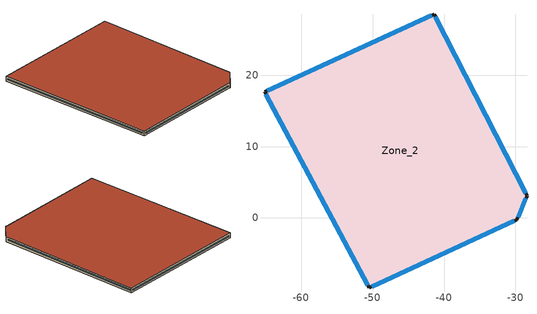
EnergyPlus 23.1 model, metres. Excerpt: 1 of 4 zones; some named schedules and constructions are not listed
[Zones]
Zone_2
 floor outside (90.1-2019 Nonresidential CZ 0 Exterior Floor (Mass)): -28.39,3.14 -28.39,3.09 -29.79,-0.26 -29.84,-0.23 -50.49,-9.79 -65.13,17.65 -41.39,28.54 z6
 wall outside (Slab_Mass): -28.39,3.14 -41.39,28.54 -65.13,17.65 -50.49,-9.79 -29.84,-0.23 / -29.79,-0.26 -28.39,3.09 z6:7
 window (90.1-2019 Nonresidential CZ 0 Glazing (Operable)): -28.57,3.49 -41.2,28.18 / -41.75,28.37 -64.77,17.82 / -64.95,17.3 -50.68,-9.44 / -50.13,-9.62 -30.2,-0.39 z6.4:6.6; -29.65,0.09 -28.54,2.74 z6.37:6.63
 roof outside (300mmInsulation 200mmConcrete): -28.39,3.14 -41.39,28.54 -65.13,17.65 -50.49,-9.79 -29.84,-0.23 -29.79,-0.26 -28.39,3.09 z7
[Construction]
Interior Partition (Mass)_FLIPPED: Plaster_0.013_Interior Partition (Mass), Plaster_0.013_Interior Partition (Mass)
[EnergyManagementSystem:Sensor] Output:Variable Index Key=Environment
Name | Output:Variable
OutdoorTemp | Site Outdoor Air Drybulb Temperature
OutdoorRelHumid | Site Outdoor Air Relative Humidity
[ZoneHVAC:IdealLoadsAirSystem] Maximum Heating Supply Air Temperature {C}=35; Minimum Cooling Supply Air Temperature {C}=12; Maximum Heating Supply Air Humidity Ratio {kgWater/kgDryAir}=0.01; Minimum Cooling Supply Air Humidity Ratio {kgWater/kgDryAir}=0.008; Heating Limit=LimitFlowRateAndCapacity; MaximumHeatingAirFlowRate [m3/s]=Autosize; MaximumSensibleHeatingCapacity [W]=Autosize; Cooling Limit=LimitFlowRateAndCapacity; MaximumCoolingAirFlowRate [m3/s]=Autosize; MaximumTotalCoolingCapacity [W]=Autosize; HeatingAvailabilitySchedule=Off; Dehumidification Control Type=Humidistat; Humidification Control Type=Humidistat; Demand Controlled Ventilation Type=OccupancySchedule; Outdoor Air Economizer Type=NoEconomizer; Heat Recovery Type=None; SensibleHeatRecoveryEffectiveness=0.7; LatentHeatRecoveryEffectiveness=0.65
Name | CoolingAvailabilitySchedule | Design Specification Outdoor Air Object
Zone_0 Ideal Loads Air | CoolAvail_Zone_0 | Zone_0MinFreshAir
Zone_1 Ideal Loads Air | CoolAvail_Zone_1 | Zone_1MinFreshAir
Zone_2 Ideal Loads Air | CoolAvail_Zone_2 | Zone_2MinFreshAir
Zone_3 Ideal Loads Air | CoolAvail_Zone_3 | Zone_3MinFreshAir
[Schedule:Constant]
Off: Value=0
AllOn: Value=1
Zone_0Heating_SP_Sch; Zone_1Heating_SP_Sch; Zone_2Heating_SP_Sch; Zone_3Heating_SP_Sch: HeatingSetpoint=20
Zone_0Cooling_SP_Sch; Zone_1Cooling_SP_Sch; Zone_2Cooling_SP_Sch; Zone_3Cooling_SP_Sch: CoolingSetpoint=26
[Schedule:Day:Hourly]
edbf6619-e3a0-4945-8d8a-fe25848fc630: Fraction, 0, 0, 0, 0, 0, 0, 0, 0, 0, 0, 0, 0, 0, 0, 0, 0, 0, 0, 0, 0, 0, 0, 0, 0
4e77d39b-b226-4287-9cc2-0bc347bc6cdf: Fraction, 0, 0, 0, 0, 0, 0, 0, 0.2, 0.4, 0.6, 0.8, 0.8, 0.4, 0.6, 0.8, 0.8, 0.4, 0.2, 0, 0, 0, 0, 0, 0
9d675137-c6f7-41fa-84bb-598b6aa9de43: Fraction, 0, 0, 0, 0, 0, 0, 0, 1, 1, 1, 1, 1, 1, 1, 1, 1, 1, 1, 0, 0, 0, 0, 0, 0
7f7026b0-12a1-4424-9705-9cca9c237b34: Fraction, 0.1, 0.1, 0.1, 0.1, 0.1, 0.1, 0.1, 0.1, 0.1, 0.1, 0.1, 0.1, 0.1, 0.1, 0.1, 0.1, 0.1, 0.1, 0.1, 0.1, 0.1, 0.1, 0.1, 0.1
2ff9a6b9-8e21-4b9d-b1c8-6db3163db6a0: Fraction, 0.1, 0.1, 0.1, 0.1, 0.1, 0.1, 0.1, 0.2, 0.4, 0.6, 0.8, 0.8, 0.4, 0.6, 0.8, 0.8, 0.4, 0.2, 0.1, 0.1, 0.1, 0.1, 0.1, 0.1
e139faef-dd91-4b52-af90-3c09d61c8b9b: Fraction, 1, 1, 1, 1, 1, 1, 1, 1, 0, 0, 0, 0, 0, 1, 0, 0, 0, 0, 0, 0, 0, 0, 0, 0
1341e78b-528d-4e30-a45e-b60320c59b85: Fraction, 1, 1, 1, 1, 1, 1, 1, 1, 0, 0, 0, 0, 0, 0, 0, 0, 0, 0, 0, 0, 0, 0, 0, 0
0e725015-4a8c-4940-9af5-2fdc0568d28d: Fraction, 1, 1, 1, 1, 1, 1, 1, 1, 0, 0, 0, 1, 1, 1, 1, 1, 0, 0, 0, 0, 0, 0, 0, 1
7e975f8a-daf6-4f0a-af98-5931a8a5821a: Fraction, 1, 1, 1, 1, 1, 1, 1, 1, 0, 0, 0, 0, 0, 0, 0, 0, 0, 0, 0, 0, 0, 0, 0, 1
c5206e29-a59c-4102-b2d1-60042251d72d: Fraction, 1, 1, 1, 1, 1, 1, 1, 1, 0, 0, 0, 0, 1, 1, 1, 0, 0, 0, 0, 0, 0, 0, 0, 0
e1d9e0e9-2a74-4250-a131-435a76149c2e: Fraction, 1, 1, 1, 1, 1, 1, 1, 1, 0, 0, 0, 0, 0, 0, 0, 0, 0, 0, 0, 0, 0, 0, 1, 1
e4920be8-fbbb-4524-adf0-fd4a00646c17: Fraction, 1, 1, 1, 1, 1, 1, 1, 0, 0, 0, 0, 0, 1, 1, 1, 1, 0, 0, 0, 0, 0, 0, 0, 1
e1ffd640-36df-4ba9-bec8-7214d73c8f23: Fraction, 1, 1, 1, 1, 1, 1, 1, 1, 0, 0, 0, 0, 1, 1, 1, 1, 1, 0, 0, 0, 0, 0, 0, 0
9b036896-8c2e-4553-bb71-8d52d768c25e: Fraction, 1, 1, 1, 1, 1, 1, 1, 1, 0, 0, 0, 0, 1, 1, 1, 1, 1, 0, 0, 0, 0, 0, 0, 1
6855f802-271c-42cf-a429-4003c9f20fe4: Fraction, 1, 1, 1, 1, 1, 0, 0, 0, 0, 0, 1, 1, 1, 1, 0, 0, 0, 0, 0, 0, 0, 0, 1, 1
942ea984-4e8d-4173-b445-8a64299242c8: Fraction, 1, 1, 1, 1, 1, 0, 0, 0, 0, 0, 0, 0, 0, 0, 0, 1, 1, 1, 1, 1, 1, 1, 1, 1
fe1a7216-9ed0-4155-9c83-bd43345863c3: Fraction, 1, 1, 1, 1, 1, 1, 1, 0, 0, 0, 0, 0, 0, 0, 0, 0, 0, 0, 0, 0, 0, 0, 1, 1
d6fcf2d3-ed8b-4bce-a7fd-cc2f195ddd66: Fraction, 1, 1, 1, 1, 1, 1, 1, 0, 0, 0, 0, 0, 0, 0, 0, 0, 0, 0, 0, 0, 0, 0, 0, 1
cdf51145-e6c8-40a1-98f4-3fe3bbfc9d5d: Fraction, 1, 1, 1, 1, 1, 1, 1, 1, 1, 1, 1, 0, 0, 0, 0, 0, 0, 0, 0, 0, 1, 1, 1, 1
6d7bab89-3dd2-4a2a-980c-d5dbf2e5629f: Fraction, 1, 1, 1, 1, 1, 1, 0, 0, 0, 0, 0, 0, 0, 0, 0, 0, 0, 0, 0, 0, 0, 1, 1, 1
5ec860b8-102b-4f4d-ad32-cc36e88105d3: Fraction, 1, 1, 1, 1, 0, 0, 0, 0, 0, 0, 0, 0, 0, 0, 0, 0, 0, 0, 0, 0, 0, 1, 1, 1
14896a8d-0631-4649-b244-07fce4fed6ab: Fraction, 1, 1, 1, 1, 1, 1, 1, 1, 1, 1, 1, 1, 1, 1, 0, 0, 0, 0, 0, 0, 1, 1, 1, 1
be8dd3b4-f6d2-4991-97a6-fc320cdea01d: Fraction, 1, 1, 1, 1, 1, 1, 0, 0, 0, 0, 0, 0, 0, 0, 0, 0, 0, 0, 0, 0, 0, 0, 1, 1
e0bfb499-300a-4e5b-9a03-28fb9fc2f6eb: Fraction, 0, 1, 1, 1, 1, 1, 1, 1, 0, 0, 0, 0, 0, 1, 0, 0, 0, 0, 1, 1, 1, 1, 1, 1
507109d8-bdb6-46f6-90d9-1e9e6d4d34af: Fraction, 1, 1, 1, 1, 1, 1, 0, 0, 0, 0, 0, 0, 1, 1, 0, 0, 1, 1, 1, 1, 1, 1, 1, 1
405c8683-b90c-4137-b80a-822300f4e663: Fraction, 1, 1, 1, 1, 1, 1, 1, 1, 0, 0, 0, 0, 0, 0, 0, 0, 0, 0, 0, 0, 0, 1, 1, 1
5d6ab1d3-a4ab-4612-9b39-9f9fc36dc4c3: Fraction, 1, 1, 1, 0, 0, 0, 0, 0, 0, 0, 0, 0, 0, 0, 0, 0, 0, 0, 0, 0, 0, 0, 0, 0
5217f92c-8f1c-4415-8e49-4966e8e7a048: Fraction, 1, 1, 1, 1, 1, 1, 1, 1, 0, 0, 0, 0, 1, 1, 1, 1, 0, 0, 0, 0, 0, 0, 0, 0
e7c53d2e-b08b-4f3b-875c-374245485bc5: Fraction, 0, 0, 0, 0, 0, 0, 0, 0, 1, 1, 1, 1, 1, 1, 1, 1, 0, 0, 0, 0, 0, 0, 0, 0
d7088028-ae29-4fae-bb87-3467aee70059: Fraction, 0, 0, 0, 1, 1, 1, 1, 1, 0, 0, 0, 0, 0, 0, 0, 0, 0, 0, 0, 0, 0, 0, 0, 0
181cbb93-2ea2-4e56-9a97-daaf5760b69c: Fraction, 0, 0, 0, 1, 1, 1, 1, 1, 0, 0, 0, 0, 0, 1, 1, 1, 0, 0, 0, 0, 0, 0, 0, 0
3271d0e9-dabd-4013-96c2-c9a675704d85: Fraction, 0, 1, 1, 1, 1, 1, 1, 1, 0, 0, 0, 0, 0, 1, 1, 0, 0, 0, 0, 0, 0, 0, 0, 0
3606d2f2-71d1-41fa-bcf1-61cdd68cea28: Fraction, 0, 0, 0, 0, 1, 1, 1, 1, 0, 0, 0, 0, 0, 0, 0, 0, 0, 0, 0, 0, 0, 0, 0, 0
696cd062-a0ca-4681-bc2c-ef2fec24c629: Fraction, 1, 1, 1, 1, 1, 1, 1, 1, 1, 0, 1, 1, 1, 1, 1, 1, 1, 0, 0, 1, 1, 1, 1, 1
24161a52-7ef5-423d-bce1-480d60a914e5: Fraction, 1, 1, 1, 1, 1, 1, 1, 1, 0, 0, 0, 1, 1, 1, 1, 1, 0, 1, 1, 1, 1, 1, 1, 1
a1502337-8fa2-4b67-8083-f5fd90a0fce3: Fraction, 0, 1, 1, 1, 1, 1, 1, 1, 0, 0, 0, 0, 1, 1, 1, 0, 0, 0, 0, 0, 0, 0, 0, 0
0d6fa12f-1980-43c9-82f5-41352b0a078c: Fraction, 0, 0, 0, 0, 0, 0, 0, 0, 0, 0, 0, 0, 1, 0, 0, 0, 0, 0, 0, 0, 0, 0, 0, 0
d628363f-36f6-4d77-917a-9fbd46961b10: Fraction, 0, 1, 1, 1, 1, 1, 1, 1, 0, 0, 0, 0, 0, 0, 0, 0, 0, 0, 0, 0, 0, 0, 0, 0
8f4ce5b9-4189-47bd-8a0d-4fa41aece396: Fraction, 0, 1, 0, 0, 1, 0, 0, 0, 0, 0, 0, 1, 1, 1, 1, 1, 1, 0, 0, 0, 0, 0, 0, 0
03527a3e-baeb-407b-81a1-704a11f4b5b4: Fraction, 0, 0, 0, 0, 0, 0, 0, 0, 0, 0, 0, 0, 1, 0, 1, 0, 0, 0, 0, 0, 0, 0, 0, 0
491a3cd3-0e73-4b9e-afa2-2a7eb76c1ec6: Fraction, 0, 0, 0, 0, 0, 0, 0, 0, 0, 0, 0, 1, 0, 0, 1, 1, 0, 0, 0, 0, 0, 0, 0, 1
54696f42-ad4f-44c4-8b4e-293045699f87: Fraction, 0, 0, 0, 1, 1, 1, 1, 1, 0, 0, 0, 1, 1, 1, 1, 0, 0, 0, 0, 0, 0, 1, 1, 0
c0a99d02-b1a5-4058-881d-029defe54c2b: Fraction, 0, 1, 1, 1, 1, 1, 1, 1, 0, 0, 0, 1, 1, 1, 1, 1, 0, 0, 1, 0, 0, 1, 1, 1
fdd3c5a3-5bd8-4609-a352-ebd756101354: Fraction, 1, 1, 1, 1, 1, 1, 1, 1, 0, 0, 0, 1, 1, 1, 1, 0, 0, 0, 0, 1, 0, 0, 1, 1
56267380-c45b-4560-b612-61c32aaac9d1: Fraction, 1, 1, 1, 1, 1, 1, 1, 1, 1, 1, 0, 0, 0, 0, 0, 0, 0, 0, 0, 1, 1, 1, 1, 1
2be57888-a557-436b-a280-11778025c769: Fraction, 1, 1, 1, 1, 1, 1, 1, 1, 0, 0, 0, 1, 1, 1, 1, 1, 1, 0, 1, 1, 1, 1, 1, 1
e609bc98-d41e-4fce-b2ec-000b11c8b761: Fraction, 1, 1, 0, 0, 1, 1, 0, 0, 0, 0, 0, 1, 0, 0, 1, 1, 0, 0, 0, 0, 0, 0, 0, 0
de1ed153-2a73-43a9-a834-23e42c55353e: Fraction, 0, 1, 1, 0, 1, 1, 0, 0, 0, 0, 0, 1, 1, 1, 1, 1, 1, 0, 0, 0, 0, 0, 0, 0
dc9b35e0-72ed-4bff-be4f-fdf3eb4c0364: Fraction, 0, 0, 0, 0, 1, 1, 1, 1, 0, 0, 0, 1, 1, 1, 1, 1, 0, 0, 0, 0, 0, 0, 0, 0
9bc6f879-6f12-4e5e-92e3-6dcfde522f6b: Fraction, 1, 1, 1, 1, 1, 1, 1, 1, 0, 0, 0, 1, 1, 1, 1, 1, 0, 0, 0, 0, 0, 0, 0, 0
e6c9869e-4ab9-41d2-8e5a-57159cd9a203: Fraction, 0, 0, 1, 1, 1, 1, 1, 0, 0, 0, 0, 1, 1, 1, 1, 1, 1, 0, 0, 0, 0, 0, 0, 0
71474f7a-adb3-4dfd-8f42-d197250ad15c: Fraction, 0, 0, 0, 0, 0, 0, 0, 0, 0, 0, 0, 0, 0, 1, 0, 0, 0, 0, 0, 0, 0, 0, 0, 0
1c7c54f3-0d90-44bc-906d-11d4ee0d6474: Fraction, 0, 0, 0, 0, 0, 0, 0, 0, 0, 0, 0, 1, 1, 1, 0, 0, 0, 0, 0, 0, 0, 0, 0, 0
29c26bbb-7755-4cf5-bf90-fc0a07fa62d0: Fraction, 0, 0, 0, 0, 0, 0, 0, 0, 0, 0, 0, 0, 1, 1, 1, 1, 0, 0, 0, 0, 0, 0, 0, 0
74d162ef-5ceb-4c9e-9eb7-6e335852fa48: Fraction, 0, 0, 0, 1, 1, 1, 1, 1, 0, 0, 0, 1, 1, 1, 1, 1, 0, 0, 0, 0, 0, 0, 0, 0
f31dae9f-5dac-4a82-8d32-c1a56939cc80: Fraction, 1, 1, 1, 0, 1, 1, 1, 1, 0, 0, 0, 1, 1, 1, 1, 1, 1, 0, 0, 0, 0, 0, 0, 1
afd4c80d-40c9-442a-b17e-7e9a689c2937: Fraction, 1, 1, 1, 1, 1, 1, 1, 1, 0, 0, 0, 1, 1, 1, 1, 1, 1, 0, 0, 0, 0, 0, 0, 1
09b1d2fd-b6e9-43a1-b389-5d0fcee3027c: Fraction, 1, 1, 1, 1, 0, 0, 0, 1, 0, 0, 1, 1, 1, 1, 1, 1, 1, 0, 0, 0, 0, 0, 0, 0
609e9ba4-9cb2-4779-9d6f-537cc656cf92: Fraction, 1, 1, 1, 1, 0, 0, 0, 0, 0, 0, 0, 1, 1, 1, 1, 1, 1, 0, 0, 0, 0, 0, 0, 0
be764fb5-36c2-4ab1-bb9c-c30a7a049211: Fraction, 0, 0, 0, 0, 0, 0, 0, 0, 0, 0, 0, 1, 1, 1, 1, 1, 0, 0, 0, 0, 0, 1, 1, 1
9940e2f4-c4d1-421e-8dc8-05e57e813271: Fraction, 1, 1, 1, 1, 1, 1, 1, 1, 1, 1, 0, 0, 0, 0, 1, 1, 0, 0, 0, 1, 1, 0, 1, 0
73abb4e4-82cb-4ac7-bc8a-93b2b930931e: Fraction, 0, 1, 1, 1, 1, 1, 1, 1, 1, 1, 1, 1, 0, 1, 0, 1, 1, 1, 1, 1, 1, 1, 1, 1
2475d330-fde3-4f4c-b7da-b0b89983439e: Fraction, 1, 1, 1, 1, 1, 1, 1, 1, 0, 0, 0, 1, 0, 1, 1, 0, 0, 0, 0, 1, 0, 1, 1, 1
88bc864f-68e4-4239-8a9a-7675c4ee05d2: Fraction, 1, 1, 1, 1, 1, 1, 1, 1, 0, 0, 0, 1, 1, 1, 1, 1, 1, 1, 0, 0, 0, 0, 0, 0
eff5c449-04dd-4b65-9b1e-11552b5e3d73: Fraction, 1, 0, 1, 1, 1, 0, 1, 1, 0, 0, 0, 1, 1, 1, 1, 1, 1, 0, 0, 0, 0, 0, 0, 0
e478cef3-0cca-4241-89e9-9b03335b9420: Fraction, 0, 0, 0, 0, 0, 1, 1, 0, 0, 0, 0, 0, 1, 1, 1, 1, 0, 0, 0, 0, 1, 1, 1, 0
c50ff43b-7dc6-43eb-bf56-88fabca06e85: Fraction, 0, 1, 0, 1, 1, 1, 1, 1, 0, 0, 0, 1, 1, 1, 1, 1, 1, 0, 0, 0, 0, 0, 0, 0
72f6dcb5-bc14-4e1b-ab67-01f25bb48798: Fraction, 0, 1, 1, 1, 1, 1, 0, 1, 0, 0, 0, 1, 1, 1, 1, 1, 1, 1, 0, 0, 0, 0, 0, 0
dbf9e593-9f14-44c8-8e21-58b0d7745a3b: Fraction, 0, 0, 0, 1, 1, 1, 1, 1, 0, 0, 0, 1, 1, 1, 1, 1, 1, 1, 0, 0, 0, 0, 0, 0
514e958c-5a5a-45d0-bee4-701500a85d72: Fraction, 0, 0, 0, 0, 1, 1, 1, 1, 0, 0, 0, 1, 1, 1, 1, 1, 1, 1, 0, 0, 0, 0, 0, 0
2d87e847-d6bc-4e59-be78-b2d198746687: Fraction, 0, 0, 1, 1, 1, 1, 1, 1, 0, 0, 0, 1, 1, 1, 1, 1, 0, 1, 1, 1, 0, 1, 1, 1
c7547a26-8cf3-4017-83b6-5c3c7e2f7f96: Fraction, 0, 0, 0, 0, 1, 1, 1, 1, 0, 0, 1, 1, 1, 1, 1, 1, 1, 0, 0, 0, 0, 0, 0, 0
1e1a483a-106e-438e-acf7-6fe0fa2445a5: Fraction, 0, 0, 0, 0, 0, 1, 0, 0, 0, 1, 1, 1, 1, 1, 1, 1, 1, 1, 0, 0, 0, 0, 0, 0
00187daf-80d5-41b8-8613-5bfddec09bb8: Fraction, 0, 0, 0, 1, 1, 1, 1, 0, 0, 0, 0, 1, 1, 1, 1, 1, 1, 1, 0, 0, 0, 0, 0, 0
ec18541e-769d-47ee-bf9a-5d20b52ccf15: Fraction, 1, 1, 1, 0, 1, 0, 1, 1, 0, 0, 0, 0, 1, 1, 1, 1, 1, 0, 0, 0, 0, 0, 0, 0
33e5aab0-a3d7-4716-8e1f-8ce6e53eb4f2: Fraction, 0, 0, 1, 1, 1, 1, 1, 1, 0, 1, 1, 1, 1, 1, 0, 1, 0, 0, 0, 1, 0, 0, 1, 1
41155281-5e99-4c40-99c5-51bce0016a85: Fraction, 1, 1, 1, 1, 1, 1, 0, 1, 0, 1, 1, 1, 1, 1, 1, 1, 1, 1, 0, 0, 0, 0, 0, 0
c57900ae-2146-4dc2-8c79-d118565bd8ea: Fraction, 0, 1, 1, 1, 1, 1, 0, 1, 0, 0, 0, 1, 1, 1, 0, 0, 0, 0, 0, 0, 0, 0, 0, 1
9f88eb54-c6d2-4ec2-b469-09196186388c: Fraction, 1, 1, 1, 1, 1, 1, 1, 1, 0, 1, 1, 1, 1, 1, 1, 0, 1, 0, 0, 1, 1, 1, 1, 1
f16c0d35-807a-444a-b8cf-bbb188a70943: Fraction, 1, 1, 1, 1, 1, 1, 1, 0, 0, 0, 0, 0, 1, 1, 1, 1, 0, 0, 0, 0, 0, 0, 1, 0
666f6cc6-601a-4f3a-a0f3-43ea272f52cb: Fraction, 0, 0, 1, 1, 1, 1, 1, 1, 0, 1, 1, 1, 1, 1, 1, 1, 1, 1, 1, 0, 0, 0, 0, 0
5daa2db3-72a7-4d73-abf8-06657575d0c5: Fraction, 1, 1, 1, 1, 1, 1, 1, 1, 0, 0, 1, 1, 1, 0, 0, 0, 0, 0, 0, 1, 0, 1, 1, 1
06c2e3ab-fdfa-4f08-a1e2-bd306bd98cf1: Fraction, 1, 1, 1, 1, 1, 1, 1, 1, 0, 0, 0, 1, 1, 1, 1, 1, 0, 0, 0, 0, 0, 1, 1, 1
113380b5-2bd0-4fb2-bc20-a8029097dfbb: Fraction, 1, 1, 1, 1, 1, 1, 1, 1, 0, 1, 1, 0, 1, 1, 1, 0, 0, 0, 0, 1, 1, 1, 1, 1
45458cd8-2012-4ad2-a0da-6fca4a67c8ae: Fraction, 1, 1, 1, 1, 1, 1, 1, 1, 0, 0, 1, 1, 1, 1, 1, 1, 1, 1, 0, 0, 0, 0, 0, 0
1eda97b3-45b2-406d-9409-1aa8dc23988d: Fraction, 0, 1, 1, 0, 1, 1, 1, 1, 0, 1, 1, 1, 1, 1, 1, 1, 0, 1, 1, 1, 1, 1, 1, 1
2cee4ced-1a43-4f58-b07f-9500e88d36c3: Fraction, 1, 1, 0, 1, 1, 1, 1, 1, 0, 0, 1, 1, 1, 0, 0, 0, 1, 1, 0, 1, 1, 1, 1, 1
31411a7c-1994-4072-b603-25a6234c0245: Fraction, 1, 1, 1, 1, 1, 1, 1, 1, 0, 0, 1, 1, 1, 1, 1, 0, 1, 1, 1, 1, 1, 1, 1, 1
a9b977d9-2b0c-4575-9569-737bf5c34d18: Fraction, 1, 1, 1, 1, 1, 1, 1, 1, 1, 0, 1, 1, 1, 1, 1, 0, 1, 0, 0, 1, 1, 1, 1, 1
c6e899ea-89f6-4f7f-aebf-0748696ec191: Fraction, 1, 1, 1, 1, 1, 1, 1, 1, 1, 1, 1, 1, 1, 1, 0, 0, 0, 0, 0, 0, 0, 1, 1, 1
b8cb317f-cc27-4b66-9448-78638953c7bc: Fraction, 1, 1, 1, 1, 0, 0, 0, 0, 0, 0, 1, 1, 1, 1, 1, 1, 1, 0, 0, 0, 0, 0, 0, 0
29f68555-c4da-43f8-9c50-2d54c4440d96: Fraction, 0, 1, 1, 1, 1, 1, 1, 1, 0, 0, 0, 1, 1, 1, 1, 1, 1, 1, 0, 0, 0, 0, 0, 0
fa37b88f-f77e-4b26-bc57-98cf8dff9829: Fraction, 0, 1, 0, 0, 1, 0, 1, 0, 0, 0, 1, 1, 1, 1, 1, 1, 1, 0, 0, 0, 0, 0, 0, 0
0567d5c3-9c99-4573-86f1-495131e97f39: Fraction, 0, 1, 1, 1, 1, 1, 1, 1, 0, 1, 1, 1, 1, 1, 1, 1, 1, 1, 0, 0, 0, 0, 0, 0
1b3ab3d3-c2f4-49f3-9e50-aaf1e4d51243: Fraction, 0, 0, 0, 0, 1, 0, 0, 0, 0, 1, 1, 1, 1, 1, 1, 1, 1, 1, 1, 0, 0, 0, 0, 0
ff50d123-5d07-45af-87d1-317d87e420ba: Fraction, 0, 0, 0, 0, 1, 1, 0, 1, 0, 0, 1, 1, 0, 1, 1, 1, 1, 1, 1, 1, 1, 1, 1, 1
cd729ca2-4f9c-4c21-bd79-2a9ccba31e9b: Fraction, 1, 1, 1, 1, 1, 1, 1, 1, 0, 0, 0, 1, 1, 1, 1, 1, 1, 0, 0, 0, 0, 0, 0, 0
c1e06375-da6e-4f34-bcf5-0d8c4a237503: Fraction, 0, 1, 1, 1, 1, 1, 1, 1, 0, 0, 1, 1, 1, 0, 0, 0, 0, 0, 0, 0, 0, 0, 0, 1
6fc5614a-975f-4bef-ab9e-a93a041b6f05: Fraction, 1, 1, 1, 1, 1, 1, 1, 1, 0, 0, 1, 1, 1, 1, 1, 1, 1, 0, 1, 0, 0, 0, 0, 0
64823c54-d1a5-40ac-b19a-1c7dc18b08a9: Fraction, 0, 0, 0, 0, 1, 1, 0, 0, 0, 0, 1, 1, 0, 0, 0, 1, 1, 0, 0, 1, 1, 1, 1, 1
75495cc2-c308-49d4-abaf-3b506bcf5d7e: Fraction, 1, 1, 1, 1, 1, 1, 1, 1, 0, 0, 0, 1, 1, 1, 1, 0, 0, 1, 1, 1, 1, 1, 1, 1
1097e826-99ff-4d09-9b9c-5c3ce09aa3d1: Fraction, 1, 1, 1, 1, 1, 1, 1, 1, 0, 0, 0, 1, 1, 1, 1, 0, 1, 1, 0, 0, 0, 0, 0, 0
cba1e584-4703-4c1f-9981-538f8898b077: Fraction, 0, 0, 0, 0, 1, 0, 0, 0, 0, 1, 0, 1, 1, 1, 0, 1, 1, 1, 1, 1, 1, 1, 1, 1
f313cb56-f66c-4a60-9be3-3ff37311214c: Fraction, 1, 1, 1, 1, 1, 1, 1, 1, 1, 0, 0, 1, 1, 1, 1, 1, 0, 0, 0, 0, 0, 0, 0, 0
0ecfc8d5-79ac-4dd2-a2af-fedbd71d64dd: Fraction, 1, 1, 1, 1, 1, 1, 1, 1, 0, 1, 1, 1, 1, 1, 1, 0, 0, 0, 0, 0, 0, 0, 0, 0
f3d8d757-ae33-4d6a-a43b-a6d25880b40f: Fraction, 1, 1, 1, 0, 1, 1, 0, 1, 0, 0, 0, 1, 1, 1, 0, 0, 0, 0, 0, 0, 0, 0, 0, 0
98cfd99c-dc69-434b-895a-6071e0b57e61: Fraction, 0, 0, 0, 0, 0, 0, 0, 0, 1, 1, 1, 1, 1, 1, 1, 1, 1, 1, 1, 0, 0, 0, 0, 0
0936dfbf-a161-4e1f-bff1-3ed7029bb0f0: Fraction, 0, 0, 0, 0, 1, 0, 1, 1, 1, 1, 1, 1, 1, 1, 1, 1, 1, 1, 0, 0, 0, 0, 0, 0
b6f06b97-f992-4fca-a212-398f91ba816c: Fraction, 0, 0, 0, 0, 0, 1, 1, 1, 1, 1, 1, 1, 1, 1, 1, 1, 1, 1, 1, 0, 0, 0, 0, 0
852c9f66-d0d6-4971-af01-0b3da70167cb: Fraction, 0, 0, 0, 0, 1, 0, 1, 0, 0, 1, 1, 1, 1, 1, 1, 1, 1, 1, 1, 0, 0, 0, 0, 0
eb541d39-8202-485c-90c7-a6217f1a54be: Fraction, 0, 0, 0, 0, 1, 1, 1, 1, 0, 1, 1, 1, 1, 1, 1, 1, 1, 1, 1, 0, 0, 0, 0, 0
ee4d1d20-11cb-42bd-9357-64614dac82b4: Fraction, 0, 0, 0, 0, 0, 0, 0, 0, 1, 1, 1, 1, 1, 1, 0, 0, 0, 0, 0, 1, 0, 0, 0, 0
8289fd5a-492b-4215-8f5f-057710a9bfa4: Fraction, 0, 1, 0, 0, 1, 0, 1, 1, 0, 1, 1, 1, 1, 0, 1, 0, 0, 0, 0, 0, 0, 0, 0, 1
f89a437a-d284-40fd-9b65-f2c1e1cea5c8: Fraction, 1, 0, 1, 1, 1, 1, 1, 0, 0, 1, 1, 1, 0, 0, 1, 1, 1, 0, 0, 0, 0, 0, 0, 0
68ca7fc4-1032-4702-bae1-fb08bb984334: Fraction, 1, 1, 0, 1, 1, 1, 1, 1, 0, 1, 1, 1, 1, 1, 1, 0, 0, 0, 0, 0, 0, 0, 0, 0
8db679d0-5c8e-402e-a689-363b3f2478b5: Fraction, 0, 1, 1, 1, 1, 1, 1, 1, 0, 1, 1, 1, 0, 1, 1, 1, 0, 1, 0, 1, 1, 0, 1, 0
360b80f1-4b4f-4a68-827f-093302323fb7: Fraction, 1, 1, 1, 1, 1, 1, 1, 1, 0, 0, 0, 0, 1, 0, 0, 0, 0, 0, 0, 0, 0, 0, 1, 0
1b2b6074-64b4-44b2-b022-d0416d85388e: Fraction, 1, 1, 0, 1, 1, 1, 1, 1, 0, 1, 1, 1, 1, 1, 1, 1, 1, 1, 0, 0, 0, 0, 0, 0
fa849e27-98dd-4e26-bb04-a0db2d14276f: Fraction, 0, 0, 0, 0, 0, 0, 0, 0, 0, 1, 1, 0, 0, 1, 1, 0, 0, 0, 0, 0, 0, 1, 1, 1
f67edae3-4743-43db-9b5b-e3621d3d12f9: Fraction, 1, 1, 1, 1, 1, 1, 0, 0, 0, 0, 1, 1, 1, 1, 1, 1, 1, 1, 0, 0, 0, 0, 0, 0
4c017381-4d16-4731-8fc3-243971d0ee49: Fraction, 0, 0, 0, 0, 0, 0, 0, 0, 0, 0, 1, 1, 1, 1, 1, 1, 1, 1, 0, 0, 0, 0, 0, 0
a5c1135d-f06d-43f9-980b-0f038b62cb33: Fraction, 0, 0, 0, 1, 1, 1, 0, 0, 0, 0, 0, 0, 1, 1, 0, 0, 1, 1, 0, 0, 0, 1, 1, 1
9541295b-7050-4611-8432-e45af9246ba3: Fraction, 1, 1, 1, 1, 1, 1, 1, 1, 0, 1, 1, 1, 0, 0, 0, 0, 0, 0, 0, 0, 0, 0, 0, 1
4e89c66a-5d79-416d-88f1-03c6c51c587d: Fraction, 1, 1, 1, 1, 1, 1, 1, 1, 1, 0, 0, 0, 1, 1, 1, 1, 0, 0, 0, 0, 0, 0, 1, 1
0a4c1e0f-d2d6-4ad0-9632-dd51c379a601: Fraction, 1, 1, 1, 1, 1, 1, 1, 1, 0, 0, 1, 1, 1, 1, 1, 1, 1, 0, 0, 0, 0, 0, 0, 0
ac9af0b4-09c5-4e65-b3e5-d6f066466726: Fraction, 1, 1, 1, 1, 1, 1, 1, 1, 0, 0, 1, 1, 1, 1, 0, 0, 1, 1, 1, 1, 1, 1, 1, 1
d06425a3-4846-4932-9b6f-9af3fcc81687: Fraction, 1, 1, 1, 1, 1, 1, 1, 1, 0, 0, 1, 1, 1, 1, 0, 0, 0, 1, 1, 1, 1, 1, 1, 1
769a3474-4102-4fa2-959e-0c91957b690d: Fraction, 0, 0, 0, 0, 1, 1, 1, 1, 0, 0, 0, 0, 0, 0, 0, 0, 0, 0, 0, 0, 0, 0, 1, 1
c0f9a276-ac7f-4d66-bf5b-b3020bd416dd: Fraction, 1, 1, 1, 1, 1, 1, 1, 1, 1, 1, 1, 1, 1, 1, 1, 1, 1, 1, 1, 0, 0, 0, 0, 0
02f3e42f-f202-4069-afe3-b9839f2e591f: Fraction, 0, 0, 0, 0, 0, 0, 0, 0, 0, 0, 1, 1, 1, 1, 1, 0, 0, 0, 0, 0, 0, 1, 1, 1
438d2a66-832e-4e6f-ba96-734749485d0b: Fraction, 1, 1, 1, 1, 1, 1, 1, 1, 1, 0, 0, 0, 1, 1, 1, 1, 1, 0, 0, 0, 0, 0, 0, 0
596f6e7c-18cb-43be-bf50-afa663641579: Fraction, 0, 1, 0, 0, 0, 1, 1, 1, 0, 0, 1, 1, 1, 0, 0, 0, 0, 0, 0, 0, 0, 0, 0, 0
1dcc22e0-b407-4e40-82f1-50ec1202ac98: Fraction, 1, 1, 1, 1, 1, 1, 1, 1, 1, 0, 0, 0, 0, 0, 0, 0, 1, 1, 0, 0, 0, 0, 0, 0
089fec03-638a-4bbd-bf28-223f605c19f1: Fraction, 0, 0, 0, 1, 1, 0, 0, 0, 0, 1, 1, 1, 0, 0, 0, 0, 0, 0, 0, 0, 0, 0, 0, 0
71893147-b3f4-4597-a549-b61f492c0eed: Fraction, 0, 0, 0, 0, 0, 0, 0, 0, 0, 1, 1, 1, 0, 0, 0, 0, 0, 0, 0, 0, 1, 1, 1, 1
537413d3-b0f5-42be-b17a-86227ae50a11: Fraction, 1, 1, 1, 1, 1, 1, 1, 1, 0, 0, 1, 1, 1, 1, 1, 1, 1, 1, 1, 0, 0, 0, 0, 0
24a94a4a-9422-46cd-a83d-904d3ccd7f70: Fraction, 0, 1, 1, 1, 1, 1, 0, 0, 0, 1, 1, 1, 1, 1, 1, 1, 1, 0, 0, 0, 0, 0, 0, 0
efd2cf05-2017-4947-b8c0-f33db4a4d276: Fraction, 0, 1, 1, 1, 1, 1, 1, 1, 1, 0, 0, 1, 1, 1, 1, 1, 0, 0, 0, 0, 0, 0, 0, 0
e05b07fc-7961-42eb-bbff-7d808f4d0fc0: Fraction, 0, 0, 0, 0, 0, 0, 0, 0, 0, 0, 0, 0, 1, 1, 1, 1, 0, 0, 0, 0, 0, 0, 0, 1
e34647c8-ed83-4c47-a882-338ddc348e5e: Fraction, 0, 0, 0, 0, 0, 0, 0, 0, 0, 0, 0, 0, 1, 1, 1, 1, 1, 1, 0, 0, 0, 0, 0, 0
7879c560-475f-426e-a640-247f5eef169f: Fraction, 0, 0, 1, 1, 1, 1, 1, 1, 0, 0, 0, 0, 0, 0, 0, 0, 0, 0, 0, 0, 0, 0, 0, 0
7f54e409-a989-424f-97de-b91128194d56: Fraction, 0, 0, 0, 0, 0, 0, 0, 0, 0, 0, 0, 0, 0, 0, 0, 0, 0, 0, 0, 0, 0, 0, 1, 1
5365f961-028b-41a6-b942-d9804ec88ebb: Fraction, 0, 0, 0, 1, 1, 1, 1, 1, 1, 0, 0, 0, 0, 0, 0, 0, 1, 0, 0, 0, 0, 0, 0, 0
726a7d44-d36e-434b-b302-b0441f3fc3a9: Fraction, 0, 0, 0, 1, 1, 1, 1, 1, 0, 0, 1, 1, 1, 1, 1, 1, 1, 0, 0, 0, 0, 0, 0, 0
5c68d9ec-dc0f-4dfd-beab-3e619356a6b8: Fraction, 0, 1, 1, 1, 1, 1, 1, 0, 0, 0, 1, 1, 1, 1, 1, 1, 1, 1, 0, 0, 0, 0, 0, 0
bcb2fed4-2284-4aab-8135-a19afedcd7b0: Fraction, 0, 0, 0, 0, 0, 0, 0, 0, 0, 1, 1, 1, 1, 1, 1, 1, 0, 0, 0, 0, 0, 0, 0, 0
5c796d70-49bf-416a-891e-1a2e860d2f90: Fraction, 0, 1, 1, 1, 1, 1, 1, 1, 1, 1, 1, 0, 1, 1, 1, 1, 1, 1, 0, 0, 0, 0, 0, 0
14d7fe16-8b2b-4c73-b84f-f44b338306a6: Fraction, 0, 1, 0, 1, 0, 0, 0, 1, 0, 0, 1, 1, 1, 1, 1, 1, 1, 1, 1, 0, 1, 1, 0, 0
3ac0b943-d689-477a-a9d7-709bd3496f94: Fraction, 0, 0, 0, 0, 0, 0, 0, 0, 0, 0, 1, 1, 1, 1, 1, 1, 1, 1, 1, 1, 0, 0, 0, 0
6c8f5934-2566-4c65-a969-fc0d4a1f0bea: Fraction, 0, 0, 0, 0, 0, 0, 0, 0, 1, 1, 1, 1, 1, 1, 1, 1, 1, 0, 0, 0, 0, 0, 0, 0
9c3971dc-7d77-40f5-8677-e62f29f1701e: Fraction, 0, 0, 0, 0, 0, 0, 0, 0, 0, 0, 1, 0, 0, 1, 1, 1, 1, 1, 1, 0, 0, 0, 0, 0
d5387bcf-8be7-4e44-93cf-eb0d7eeca583: Fraction, 0, 0, 0, 1, 1, 0, 0, 0, 0, 1, 1, 1, 1, 0, 0, 0, 0, 0, 0, 0, 0, 0, 1, 0
e355c313-e070-4803-be69-f2a3f6e0e940: Fraction, 0, 1, 1, 1, 1, 0, 1, 1, 0, 0, 0, 0, 1, 1, 1, 1, 1, 1, 1, 0, 0, 0, 0, 0
fe232d02-c6d7-422f-a798-1502a7af4fe8: Fraction, 0, 1, 0, 0, 1, 0, 1, 0, 0, 1, 1, 1, 1, 1, 1, 1, 1, 1, 1, 1, 0, 0, 0, 0
89c45178-2a06-4fb2-9ccd-b33d2054a1e8: Fraction, 0, 0, 0, 0, 0, 0, 0, 0, 0, 1, 1, 1, 1, 1, 1, 1, 1, 1, 1, 1, 1, 0, 0, 0
18c69a79-1b23-44b1-a22f-a92c987ac131: Fraction, 0, 0, 0, 0, 0, 0, 0, 0, 1, 1, 1, 1, 1, 1, 1, 1, 1, 1, 1, 1, 1, 0, 0, 0
63507501-1a29-4c8f-850d-dd166d13977c: Fraction, 0, 0, 0, 0, 0, 0, 0, 1, 0, 1, 0, 0, 1, 1, 1, 0, 0, 1, 0, 0, 0, 0, 0, 0
40a47246-d647-43e1-a088-3b470f97a734: Fraction, 0, 0, 0, 1, 1, 1, 1, 0, 0, 0, 0, 1, 1, 1, 1, 1, 1, 0, 0, 0, 0, 0, 0, 0
bbbb8839-6758-46f8-ae2e-140bc2ea1a4d: Fraction, 0, 1, 0, 0, 0, 0, 0, 0, 0, 1, 1, 1, 1, 1, 1, 1, 1, 1, 1, 0, 1, 0, 0, 0
35ea81a2-61a4-4375-b2e3-7dbef8711b99: Fraction, 0, 0, 0, 0, 0, 0, 0, 0, 0, 0, 0, 1, 1, 1, 1, 1, 1, 0, 1, 1, 1, 1, 1, 0
309e9f89-d666-4ff6-a3df-4a1f89a5fc94: Fraction, 0, 1, 1, 0, 1, 0, 0, 1, 0, 0, 0, 1, 1, 1, 0, 0, 1, 0, 0, 1, 1, 1, 1, 0
1f1558a7-3520-404a-886c-1380141afef6: Fraction, 1, 1, 1, 1, 1, 1, 1, 1, 0, 0, 0, 1, 1, 1, 1, 1, 1, 1, 0, 0, 0, 0, 1, 1
0b6bdf0e-882c-4939-b545-b9ab8087b626: Fraction, 0, 1, 0, 0, 1, 1, 1, 1, 0, 0, 1, 1, 1, 0, 0, 0, 0, 1, 0, 1, 1, 0, 1, 1
a9ee9a70-24da-4ac0-be8a-616ede0123d0: Fraction, 1, 1, 1, 1, 0, 0, 0, 0, 0, 0, 0, 1, 1, 0, 1, 1, 1, 1, 1, 0, 0, 0, 0, 0
34d4681e-52be-4455-857f-44fcd1546192: Fraction, 0, 0, 0, 0, 1, 1, 1, 1, 1, 0, 1, 1, 1, 0, 1, 1, 1, 0, 0, 0, 0, 0, 0, 0
a719ed20-6cce-4cf8-814a-fa52334eee51: Fraction, 0, 1, 1, 1, 1, 1, 1, 1, 0, 0, 0, 1, 1, 1, 1, 1, 0, 0, 0, 0, 0, 0, 0, 0
bb71da61-8c1e-4893-a044-1bf9b0bb33cd: Fraction, 0, 0, 0, 0, 0, 0, 0, 0, 0, 0, 0, 1, 1, 0, 1, 1, 1, 1, 0, 0, 0, 0, 0, 0
74624c63-f397-45c6-b09e-654fceb9204a: Fraction, 0, 0, 0, 0, 0, 0, 0, 0, 0, 1, 0, 1, 1, 1, 1, 1, 1, 1, 0, 0, 0, 0, 0, 0
4831231e-b6e8-4594-a243-ebe224fa013e: Fraction, 0, 0, 0, 0, 0, 0, 0, 0, 0, 0, 1, 1, 1, 0, 1, 1, 1, 1, 0, 0, 0, 0, 0, 0
d31edc1f-017e-43e9-afa3-2f850fdf734e: Fraction, 0, 0, 0, 0, 0, 0, 1, 1, 1, 0, 1, 0, 0, 0, 0, 0, 0, 0, 0, 1, 0, 0, 0, 0
32cde2ee-a1e0-427d-8837-e3fe39c0d2fa: Fraction, 1, 0, 0, 0, 1, 0, 0, 0, 0, 0, 1, 1, 0, 1, 1, 1, 1, 0, 0, 0, 0, 0, 0, 0
d0f5afe0-d18a-4e6a-8d6b-ad8c88cf2ac5: Fraction, 0, 0, 0, 0, 0, 0, 0, 0, 0, 1, 1, 1, 0, 0, 1, 1, 1, 1, 0, 0, 0, 0, 0, 0
073c58c9-18f4-41aa-a3cf-339a2f768554: Fraction, 0, 0, 0, 0, 0, 0, 0, 0, 0, 1, 1, 1, 1, 1, 1, 1, 1, 1, 1, 0, 0, 0, 0, 0
98b0f72d-671b-44d1-ab1d-f68df755377e: Fraction, 0, 0, 0, 0, 0, 0, 0, 0, 0, 1, 1, 1, 0, 0, 1, 1, 1, 0, 0, 0, 0, 0, 0, 0
68c33b82-f4db-4eb2-ba9f-65a8d5c68fd7: Fraction, 0, 0, 0, 0, 1, 0, 0, 0, 0, 0, 1, 1, 1, 1, 1, 1, 1, 1, 0, 0, 0, 0, 1, 0
37e0be52-2e66-4f97-97d6-8c677bfb7e4e: Fraction, 0, 1, 1, 1, 1, 1, 1, 0, 0, 0, 1, 1, 1, 0, 0, 0, 0, 0, 1, 1, 1, 1, 1, 1
98838aa0-8d75-4eff-8d3a-c9e436b0f754: Fraction, 1, 1, 1, 1, 1, 1, 0, 0, 0, 0, 1, 1, 1, 0, 1, 1, 1, 1, 0, 0, 0, 0, 0, 0
e2fb4db8-3407-415d-9373-b08fb9ac8623: Fraction, 0, 1, 1, 1, 1, 1, 1, 1, 0, 0, 0, 0, 0, 0, 1, 1, 0, 0, 0, 0, 0, 0, 0, 0
a7b8113d-6b6d-4e4b-968e-da32e37a67da: Fraction, 1, 0, 1, 1, 1, 1, 1, 1, 0, 0, 1, 1, 1, 1, 1, 1, 1, 1, 1, 1, 1, 1, 1, 1
44458663-0e35-47d3-ad43-d335a45528b1: Fraction, 1, 1, 1, 1, 1, 1, 1, 1, 1, 1, 0, 0, 1, 0, 0, 0, 0, 0, 0, 0, 0, 0, 0, 1
533cdd72-00b5-4de9-849e-29f7f4a9cc64: Fraction, 1, 1, 1, 1, 1, 1, 1, 1, 0, 0, 0, 0, 0, 0, 1, 1, 0, 0, 0, 0, 1, 0, 0, 1
af8ee3b7-a492-4f50-bfa8-735686b91ecd: Fraction, 1, 1, 1, 1, 1, 1, 1, 1, 0, 0, 0, 0, 0, 0, 1, 1, 0, 0, 0, 0, 0, 0, 0, 0
8225745f-1be6-4363-83f4-94820194485f: Fraction, 0, 1, 0, 1, 1, 1, 1, 1, 0, 0, 0, 1, 1, 1, 0, 0, 0, 0, 0, 0, 0, 0, 0, 0
b5c6ab75-c99e-44a3-bfca-121efee18bca: Fraction, 0, 1, 1, 1, 1, 1, 1, 1, 1, 0, 0, 1, 1, 1, 1, 1, 1, 0, 0, 0, 0, 0, 0, 0
d0e60600-f201-4ed4-8ec6-228ae8b4bf73: Fraction, 0, 0, 0, 1, 1, 1, 1, 1, 0, 0, 0, 1, 1, 1, 1, 1, 1, 1, 1, 0, 0, 0, 0, 0
63ec7d58-1134-4842-a9a0-7e4ea723d7cf: Fraction, 0, 0, 0, 1, 1, 1, 1, 1, 0, 0, 1, 1, 1, 0, 1, 1, 1, 0, 1, 1, 1, 1, 1, 1
0c8e331e-e040-44ae-a043-5efcbc02d654: Fraction, 1, 0, 1, 1, 1, 1, 1, 1, 0, 0, 0, 0, 1, 0, 1, 0, 0, 0, 0, 0, 0, 0, 0, 0
1ea34aeb-6558-451a-9699-82de44c70dd4: Fraction, 0, 0, 0, 0, 0, 0, 0, 0, 0, 0, 0, 0, 0, 1, 1, 1, 0, 0, 0, 0, 0, 0, 0, 0
cb972258-9f7a-4cc5-8b93-642e1c33d81d: Fraction, 0, 0, 0, 0, 1, 0, 0, 0, 0, 0, 0, 1, 1, 1, 1, 1, 1, 0, 0, 0, 0, 0, 0, 0
e079d2e2-ef0e-45d8-926b-b09dd815703f: Fraction, 0, 0, 0, 0, 1, 0, 0, 0, 0, 1, 1, 0, 0, 1, 1, 1, 1, 1, 1, 1, 1, 1, 1, 1
8360fa1e-15b3-4a7e-97cc-c029d1b29a01: Fraction, 1, 1, 1, 1, 1, 1, 1, 1, 1, 0, 0, 1, 0, 1, 1, 1, 1, 1, 1, 0, 0, 0, 0, 1
cd824d87-a001-481d-920a-4332fdb6442c: Fraction, 1, 1, 1, 1, 1, 1, 1, 1, 0, 0, 0, 0, 0, 0, 1, 1, 1, 0, 0, 0, 0, 0, 0, 0
18bdd5aa-bded-4795-9de6-0cdc3f8d09ff: Fraction, 0, 0, 1, 0, 0, 0, 0, 1, 0, 0, 0, 0, 0, 1, 1, 1, 1, 0, 0, 0, 0, 0, 1, 0
c6b788f3-225c-4715-908b-267c8a8ebe30: Fraction, 0, 0, 1, 1, 1, 1, 1, 1, 0, 0, 0, 1, 1, 1, 1, 1, 1, 1, 0, 0, 0, 0, 0, 0
f127eabf-3f26-4138-9ec2-f22bb4d70a3c: Fraction, 0, 0, 1, 1, 1, 1, 1, 1, 0, 0, 1, 1, 1, 1, 1, 1, 1, 1, 1, 0, 0, 0, 0, 0
584fa531-441c-4c1f-9bb9-d32b0166b568: Fraction, 0, 0, 1, 1, 1, 1, 1, 1, 0, 1, 1, 1, 1, 1, 1, 1, 1, 1, 0, 0, 0, 0, 0, 0
d36e7eeb-7e99-4b6a-927a-29899a9c2e32: Fraction, 0, 0, 1, 1, 1, 1, 1, 1, 0, 0, 1, 1, 1, 1, 1, 1, 1, 1, 0, 0, 0, 0, 0, 0
d63f0308-37f2-4e2b-81d3-e4ec28b5fe13: Fraction, 0, 0, 1, 1, 1, 1, 1, 1, 0, 1, 0, 1, 1, 1, 1, 1, 1, 1, 0, 0, 0, 0, 0, 0
1244ee6b-1aa4-4fe4-84b7-5d73f1cfa71f: Fraction, 0, 0, 0, 0, 0, 0, 0, 0, 0, 0, 0, 1, 1, 1, 1, 1, 1, 1, 0, 0, 0, 0, 0, 0
da5f4b4d-dbc2-42f8-9c61-a1093e0cfce0: Fraction, 0, 0, 0, 0, 0, 0, 0, 0, 0, 1, 1, 1, 1, 1, 1, 1, 1, 0, 0, 0, 0, 0, 0, 0
069caf53-d504-4ea9-96a0-66e8e0c321c7: Fraction, 0, 1, 1, 1, 1, 1, 1, 1, 1, 1, 1, 1, 0, 0, 0, 1, 1, 0, 0, 0, 0, 0, 0, 0
663f45e9-2eac-4ec9-bc4b-0371f8def025: Fraction, 0, 1, 0, 1, 1, 1, 1, 1, 1, 0, 0, 0, 1, 1, 1, 1, 1, 0, 0, 0, 0, 0, 0, 1
0342d07f-0758-4ca8-bad2-dd9ff63566e4: Fraction, 0, 0, 0, 1, 1, 1, 0, 1, 0, 0, 0, 1, 0, 0, 0, 0, 0, 0, 0, 0, 0, 0, 0, 0
c7946a2a-f333-4f09-b6a0-ffc371ba6ee3: Fraction, 1, 1, 1, 1, 1, 1, 1, 1, 0, 0, 0, 1, 1, 0, 0, 0, 0, 0, 0, 0, 0, 0, 0, 0
f3b7148c-db05-4e5c-97ba-11a64b06dcf3: Fraction, 0, 0, 0, 0, 0, 0, 1, 1, 0, 0, 0, 0, 1, 1, 1, 0, 0, 0, 0, 0, 0, 0, 0, 0
d09504b5-3339-444a-8605-1d5ac507b9d7: Fraction, 0, 0, 1, 1, 1, 1, 1, 1, 0, 0, 0, 0, 1, 1, 1, 1, 0, 0, 0, 0, 0, 0, 0, 0
9a98c019-0ac4-404f-9227-98b49e6a36ce: Fraction, 0, 0, 0, 1, 1, 1, 0, 0, 0, 0, 0, 1, 1, 1, 1, 1, 1, 1, 0, 0, 0, 0, 0, 0
9f220d79-99dd-476a-ad9f-4f75b2de4aba: Fraction, 0, 0, 0, 1, 1, 1, 0, 0, 0, 0, 1, 1, 1, 1, 1, 1, 1, 1, 1, 0, 0, 0, 0, 0
61571de9-9310-4666-9e1b-1ca8bbed1472: Fraction, 0, 0, 0, 0, 0, 1, 1, 0, 0, 0, 0, 0, 0, 0, 0, 0, 0, 0, 0, 0, 0, 0, 0, 0
d01c58f6-094b-4f90-9698-7d5f2214a164: Fraction, 0, 0, 0, 0, 0, 0, 0, 0, 0, 0, 0, 0, 1, 0, 1, 1, 1, 1, 0, 0, 0, 0, 0, 0
58872164-54ae-43be-81f7-6971f585854c: Fraction, 0, 0, 0, 0, 0, 1, 1, 1, 0, 0, 0, 1, 1, 1, 1, 1, 0, 0, 0, 0, 0, 0, 0, 0
da146b30-927e-4360-8612-4cd24731ecb2: Fraction, 0, 0, 0, 0, 0, 0, 0, 0, 0, 1, 0, 1, 1, 1, 0, 1, 0, 0, 0, 0, 0, 0, 0, 0
4290ab72-997d-4689-88d4-253bfab9eab9: Fraction, 0, 0, 0, 0, 1, 0, 1, 0, 0, 0, 1, 1, 1, 0, 1, 1, 1, 0, 0, 0, 1, 1, 1, 1
5a9eb516-2d97-48ef-b081-3a6d66cf8e0f: Fraction, 1, 1, 0, 0, 1, 1, 1, 1, 0, 0, 0, 0, 0, 0, 0, 0, 0, 0, 0, 0, 0, 0, 0, 0
45240cdb-c462-44bf-9c4e-f50d3ec32b0a: Fraction, 0, 0, 0, 0, 0, 1, 0, 1, 0, 0, 0, 1, 1, 1, 1, 1, 0, 0, 0, 1, 1, 1, 1, 1
c0861415-2dca-4633-98a8-71df579cef30: Fraction, 1, 1, 1, 0, 0, 1, 1, 1, 0, 0, 0, 0, 0, 0, 0, 0, 0, 0, 0, 0, 0, 0, 0, 0
81bf4274-5776-424c-b0c5-553e41f2b465: Fraction, 0, 0, 0, 0, 1, 0, 1, 1, 1, 0, 0, 0, 1, 0, 0, 0, 0, 0, 0, 0, 0, 0, 0, 0
c1074c61-f5e6-4709-a77b-eabe1a56ae61: Fraction, 0, 0, 0, 1, 0, 0, 0, 0, 0, 0, 0, 1, 1, 0, 1, 1, 0, 1, 0, 0, 0, 0, 0, 0
c85935ab-9902-48ec-a4f8-af647e52a66b: Fraction, 0, 0, 0, 0, 0, 0, 0, 0, 0, 0, 0, 1, 1, 0, 0, 0, 0, 0, 0, 0, 0, 0, 0, 1
0751f345-d5d0-4307-82f3-f661a4568864: Fraction, 1, 0, 1, 1, 1, 1, 1, 1, 0, 0, 0, 1, 1, 1, 1, 1, 0, 0, 0, 0, 0, 0, 0, 0
a9833b3b-96a0-4eeb-b85f-57d8929c6c3b: Fraction, 0, 1, 1, 1, 1, 1, 1, 1, 0, 0, 1, 0, 0, 0, 1, 0, 0, 0, 0, 0, 1, 1, 1, 1
6991269c-b9aa-462c-be79-98573f8d0a61: Fraction, 1, 1, 1, 0, 1, 0, 0, 0, 0, 0, 0, 0, 1, 1, 1, 1, 0, 1, 0, 0, 0, 0, 0, 0
eb0878b3-3201-4963-849b-b377936ec55f: Fraction, 0, 0, 0, 0, 0, 0, 1, 1, 0, 0, 0, 1, 1, 0, 0, 0, 0, 0, 0, 0, 0, 0, 0, 0
54d93122-1fad-48d4-8ec2-a4cfbf200033: Fraction, 0, 1, 1, 1, 1, 1, 0, 1, 1, 1, 1, 0, 0, 0, 0, 0, 0, 0, 0, 0, 0, 0, 0, 0
4bf384bc-5e5c-473d-892c-18a55ea4f0dd: Fraction, 0, 0, 0, 1, 0, 1, 1, 0, 0, 0, 0, 1, 0, 1, 1, 1, 1, 1, 1, 0, 0, 0, 0, 0
1d237bff-bf8c-4a10-b286-95ece04a3911: Fraction, 0, 0, 0, 1, 1, 1, 0, 0, 0, 0, 0, 0, 1, 1, 1, 1, 0, 0, 0, 0, 0, 0, 0, 0
a270f472-fa93-46f8-802f-f71a098b546d: Fraction, 0, 1, 1, 1, 1, 0, 1, 1, 0, 0, 0, 1, 1, 1, 1, 1, 1, 1, 1, 0, 0, 0, 0, 0
5dcfa3f4-b48f-4ffc-97f2-7eb63f7d3d07: Fraction, 0, 0, 0, 0, 0, 0, 0, 0, 0, 0, 1, 1, 1, 1, 1, 1, 1, 1, 1, 0, 0, 0, 0, 0
c3aa5494-24d3-45d7-b516-87bb8ec23d34: Fraction, 0, 0, 1, 1, 1, 0, 0, 1, 0, 0, 1, 1, 1, 1, 1, 1, 1, 1, 1, 1, 0, 0, 0, 0
fcb18845-ebea-4f31-86f1-5df8cd48a16c: Fraction, 0, 0, 0, 0, 0, 0, 0, 1, 0, 0, 1, 1, 1, 1, 1, 1, 0, 1, 1, 1, 1, 1, 0, 0
7e4e7b01-f123-4645-ae35-0cb7e939616a: Fraction, 0, 0, 0, 0, 0, 0, 0, 0, 0, 1, 0, 1, 1, 1, 0, 0, 0, 0, 0, 0, 0, 0, 1, 1
eb714231-5e28-41e3-a01c-13b8b684d4d4: Fraction, 1, 1, 1, 1, 1, 1, 1, 1, 1, 0, 1, 0, 0, 1, 0, 0, 0, 0, 0, 1, 0, 0, 0, 1
92efe9e2-8fc0-47f5-8cf7-b6b37387d511: Fraction, 1, 1, 1, 1, 1, 1, 1, 1, 0, 0, 0, 1, 1, 1, 0, 0, 1, 1, 0, 0, 0, 0, 0, 1
9ca8ac30-1fac-4a4f-8247-5fa3b6bc3194: Fraction, 0, 0, 0, 0, 0, 0, 0, 0, 0, 0, 1, 0, 1, 1, 1, 0, 0, 0, 0, 0, 0, 0, 0, 0
ace8b4cc-fa45-47e6-bd7e-9b220a0ce9d3: Fraction, 0, 1, 1, 1, 1, 1, 1, 1, 1, 0, 1, 1, 1, 1, 1, 0, 0, 0, 0, 1, 0, 1, 1, 1
42cb72ba-f8b0-4015-b5cc-5b2d875678a5: Fraction, 0, 0, 0, 0, 1, 1, 1, 1, 1, 1, 1, 0, 0, 0, 0, 0, 0, 0, 1, 0, 0, 0, 0, 0
16d26286-9ffe-45ec-bc67-76b47c479397: Fraction, 0, 1, 0, 0, 1, 0, 0, 1, 0, 0, 1, 1, 1, 0, 0, 1, 0, 0, 0, 0, 0, 0, 0, 0
55e889dd-4dae-4995-898c-ad8a9f51bc7e: Fraction, 0, 0, 0, 0, 1, 1, 1, 1, 0, 0, 1, 1, 0, 0, 0, 0, 0, 0, 0, 0, 0, 0, 0, 0
bbe52437-5b37-4489-8386-9451a95b19c0: Fraction, 0, 0, 0, 0, 0, 1, 0, 0, 0, 1, 0, 1, 1, 1, 1, 1, 0, 0, 0, 0, 0, 0, 0, 1
4e98c0e8-78ad-4bcd-bc3e-7136227225ec: Fraction, 1, 1, 1, 1, 1, 1, 1, 1, 0, 1, 1, 1, 1, 1, 1, 1, 0, 0, 0, 0, 0, 0, 0, 0
48a03e43-781b-496d-8560-723c7cccdeba: Fraction, 0, 0, 0, 0, 0, 0, 0, 0, 0, 1, 1, 1, 1, 1, 1, 0, 0, 0, 0, 0, 0, 0, 0, 0
d3388979-3c5e-4230-b6ec-aed395f75b32: Fraction, 0, 1, 0, 0, 1, 1, 1, 1, 0, 1, 1, 1, 1, 1, 1, 1, 1, 1, 0, 0, 0, 0, 0, 0
56b3d4db-7811-4886-9d11-afb64cb48239: Fraction, 0, 0, 1, 1, 1, 1, 1, 1, 0, 0, 0, 0, 0, 1, 0, 1, 1, 0, 0, 0, 0, 0, 0, 0
ee12e77f-b086-40be-be66-8df6dc27f018: Fraction, 0, 0, 1, 1, 1, 1, 1, 1, 1, 1, 0, 0, 0, 0, 0, 0, 0, 0, 0, 0, 1, 0, 0, 0
9bfb682e-c95d-4846-b03b-9c5e61eed766: Fraction, 1, 1, 1, 1, 1, 0, 0, 0, 0, 0, 0, 1, 1, 1, 1, 1, 1, 0, 0, 0, 0, 0, 0, 0
11fd3836-8318-4e2a-9168-f7956faec835: Fraction, 0, 1, 1, 1, 1, 1, 1, 0, 0, 0, 0, 0, 0, 0, 0, 0, 1, 1, 1, 1, 1, 1, 1, 1
9de0474e-88da-4eaa-a37d-2cb33c93be46: Fraction, 0, 1, 0, 0, 1, 0, 0, 0, 0, 0, 0, 0, 1, 0, 0, 0, 0, 0, 0, 0, 0, 0, 0, 0
270d7265-5569-4834-836e-14ea763d14b1: Fraction, 0, 1, 1, 1, 1, 1, 1, 1, 1, 1, 0, 0, 0, 0, 0, 1, 1, 0, 0, 0, 0, 0, 0, 0
5eae2b4f-ba89-4de8-9a66-ed23d8c94ec3: Fraction, 1, 1, 1, 0, 1, 1, 1, 1, 0, 0, 1, 1, 1, 1, 1, 1, 1, 1, 0, 0, 0, 0, 0, 0
e72a30ee-afd5-4c38-81d4-1741d3bfc490: Fraction, 0, 1, 0, 0, 0, 0, 0, 0, 0, 0, 1, 0, 0, 0, 1, 1, 1, 1, 1, 0, 0, 0, 0, 1
0bbae650-4b85-4186-ac13-a2241a039b25: Fraction, 1, 1, 1, 1, 1, 0, 1, 1, 1, 0, 0, 0, 0, 1, 1, 0, 0, 0, 0, 0, 0, 0, 0, 1
be537a29-df93-45f4-82a5-a6e540831097: Fraction, 1, 1, 1, 1, 1, 1, 0, 0, 0, 0, 0, 1, 1, 1, 1, 1, 1, 0, 0, 0, 0, 0, 0, 0
49085668-f089-4469-b7cc-5da6593c33dc: Fraction, 0, 1, 1, 1, 1, 1, 1, 0, 0, 0, 0, 1, 1, 1, 1, 0, 0, 0, 0, 0, 0, 0, 0, 0
d9cda4d7-83c8-4eee-a7c2-86543e136363: Fraction, 0, 0, 0, 0, 0, 0, 0, 0, 0, 1, 1, 1, 1, 1, 1, 1, 1, 1, 0, 0, 0, 0, 0, 0
e7a00f94-053c-48a9-8857-31547de9dffd: Fraction, 0, 0, 1, 1, 1, 1, 1, 0, 0, 0, 1, 1, 1, 1, 0, 0, 0, 0, 0, 0, 0, 0, 0, 0
a428bd8e-12c6-459a-b90d-f09008c16182: Fraction, 1, 1, 1, 1, 1, 1, 1, 1, 1, 0, 0, 0, 0, 0, 0, 0, 0, 0, 1, 1, 1, 1, 1, 1
242fbfea-2699-4b8a-83d8-3d7f9bf805f5: Fraction, 1, 1, 1, 1, 1, 1, 1, 0, 0, 1, 1, 1, 0, 0, 0, 0, 0, 0, 0, 0, 0, 0, 0, 0
d8fa28f5-71eb-40ea-92b3-eef93bd57c1f: Fraction, 1, 1, 1, 1, 1, 1, 1, 1, 0, 1, 1, 0, 0, 0, 1, 1, 0, 0, 0, 0, 0, 0, 0, 0
62923899-5e16-4868-9bbc-d5b7a669018b: Fraction, 0, 0, 0, 1, 1, 1, 0, 0, 0, 1, 1, 1, 1, 1, 1, 1, 1, 1, 0, 0, 0, 0, 0, 0
7786bc1d-82dd-45e1-aa3c-e3446434291e: Fraction, 0, 0, 0, 0, 0, 0, 0, 1, 1, 1, 1, 0, 0, 0, 0, 0, 0, 0, 0, 0, 0, 0, 0, 1
6ecc3e0a-1c9c-428f-9147-e0da24135b1c: Fraction, 1, 1, 1, 1, 1, 1, 1, 1, 0, 0, 0, 1, 1, 1, 1, 0, 0, 0, 1, 1, 1, 1, 1, 1
24888a63-5f46-49d5-9103-4fb353aede8d: Fraction, 1, 1, 1, 1, 1, 1, 1, 1, 1, 1, 1, 1, 1, 1, 1, 0, 0, 0, 0, 1, 1, 1, 0, 1
53d2ad7c-864c-4c22-800d-4cc73c71abeb: Fraction, 1, 1, 1, 1, 1, 1, 1, 1, 0, 0, 1, 1, 0, 1, 0, 0, 0, 0, 0, 0, 0, 0, 0, 1
653bcc18-584a-4a4d-844b-ff51c25d83ab: Fraction, 1, 1, 1, 1, 1, 1, 1, 0, 0, 0, 1, 0, 0, 0, 0, 0, 0, 0, 0, 1, 1, 1, 1, 1
aaf7f26e-acc7-4833-9f34-67514808f927: Fraction, 1, 1, 1, 1, 1, 0, 0, 0, 0, 0, 1, 1, 1, 1, 1, 1, 1, 0, 0, 0, 0, 0, 0, 0
e0fbb3e3-1790-40f9-b837-f81f6f4af33a: Fraction, 1, 1, 1, 1, 1, 1, 1, 1, 1, 1, 0, 0, 0, 0, 0, 0, 1, 0, 0, 0, 0, 0, 0, 0
4bb2f1eb-4b39-46c7-be44-016ac7675e0f: Fraction, 1, 1, 1, 1, 1, 1, 1, 1, 1, 1, 1, 1, 0, 0, 0, 0, 0, 0, 0, 0, 0, 1, 1, 1
b4618ad0-6dee-4ba9-a1f5-5fce1e1d22b9: Fraction, 1, 1, 1, 1, 1, 1, 1, 0, 0, 0, 1, 1, 1, 1, 1, 1, 1, 0, 0, 0, 0, 1, 1, 1
829d56c1-4dec-43c7-8c0b-9f2590b03830: Fraction, 1, 1, 1, 1, 1, 1, 1, 1, 0, 0, 1, 1, 1, 1, 0, 1, 1, 1, 1, 1, 1, 1, 1, 1
f75b9e9c-cf17-426e-89d1-433b077fe83e: Fraction, 1, 1, 1, 1, 1, 1, 1, 1, 1, 0, 0, 0, 0, 1, 0, 0, 0, 0, 0, 0, 0, 0, 0, 0
